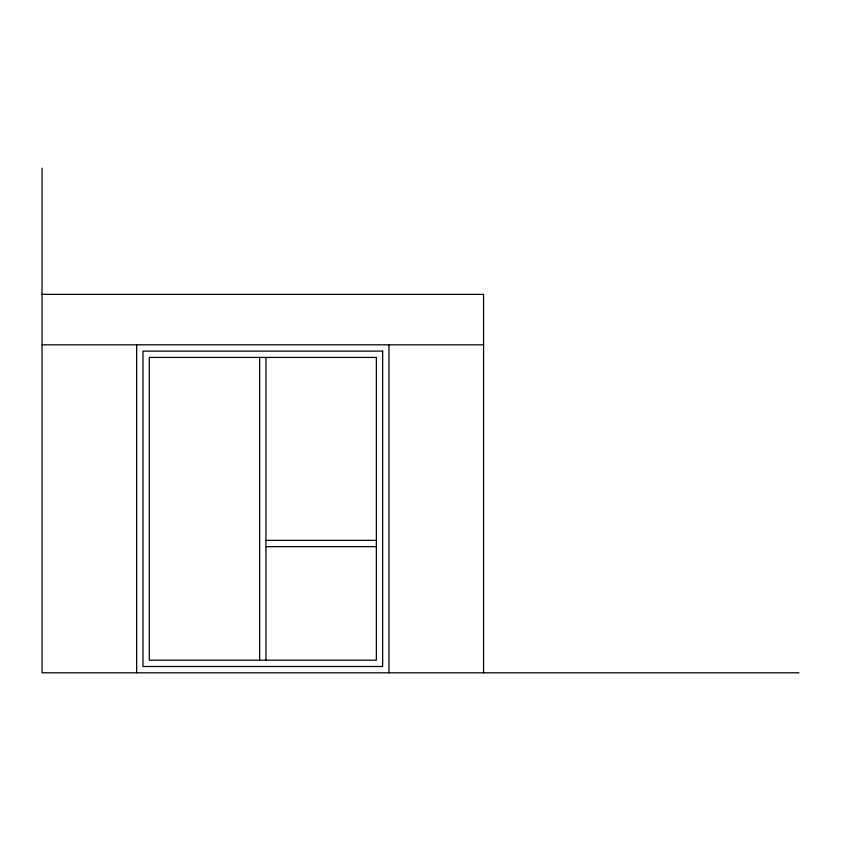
<?xml version="1.0" encoding="UTF-8"?>
<svg xmlns="http://www.w3.org/2000/svg" width="841" height="841" viewBox="0 0 841 841"><rect width="100%" height="100%" fill="white"/><g stroke="black" fill="none" stroke-linecap="round" stroke-linejoin="round"><path stroke-width="1.26" d="M42.05 294.35L483.575 294.35L483.575 672.8M42.05 344.81L483.575 344.81M265.966 540.342L376.348 540.342M265.966 546.65L376.348 546.65M798.95 672.8L42.05 672.8L42.05 168.2M388.963 344.81L388.963 672.8M265.966 357.425L265.966 660.185M259.659 357.425L259.659 660.185M136.662 344.81L136.662 672.8M382.655 351.118L142.97 351.118L142.97 666.493L382.655 666.493L382.655 351.118M376.348 357.425L149.278 357.425L149.278 660.185L376.348 660.185L376.348 357.425"/></g></svg>
